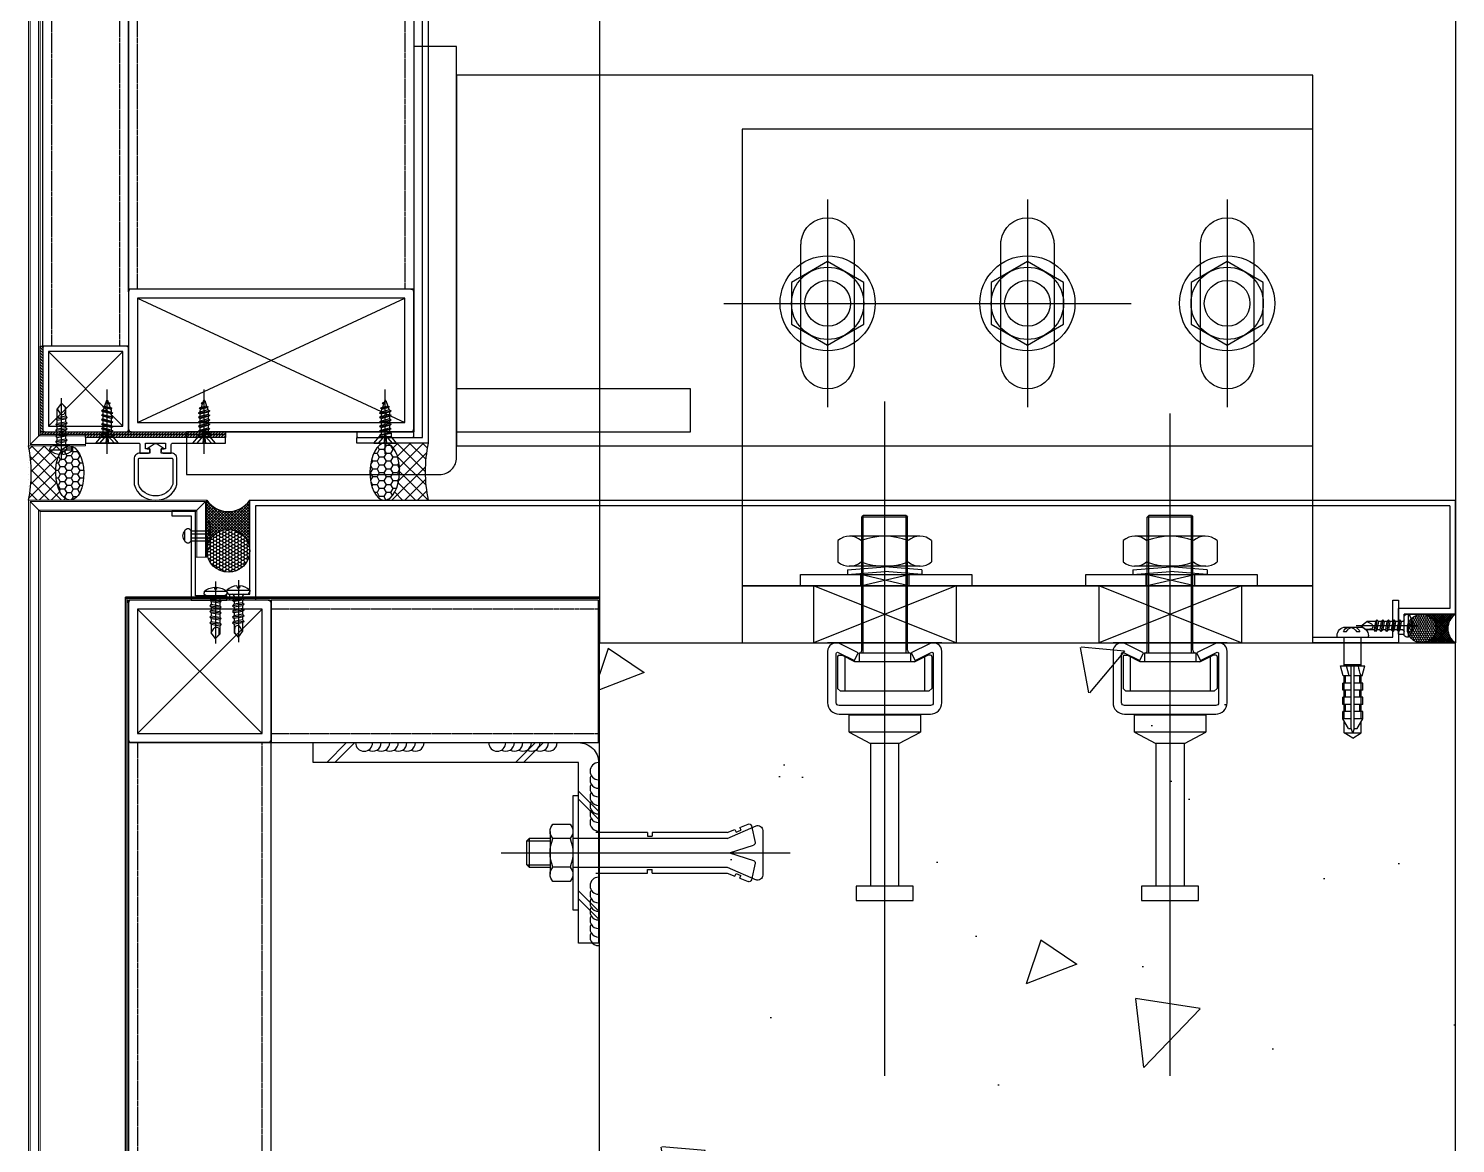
# Model space of a CAD drawing. Header units: millimetres. Extents: x 7297 to 60227, y -7497 to 19324.
# Drawn here: x 58506 to 59006, y 1582 to 1973 of the extents above; entities that cross this region are included whole.
import ezdxf

# ---------------------------------------------------------------- set-up
doc = ezdxf.new("R2010")
doc.units = ezdxf.units.MM
doc.linetypes.add('HIDDEN', pattern=[0.375, 0.25, -0.125])
for name, color, linetype in [('NS_AL_MOLD', 7, 'Continuous'), ('NS_BRACKET_NUTS', 1, 'Continuous'), ('NS_CAULKING', 8, 'Continuous'), ('NS_COL_CYAN', 4, 'Continuous'), ('NS_COL_D-GREY', 8, 'Continuous'), ('NS_COL_MAGENTA', 6, 'Continuous'), ('NS_COL_RED', 1, 'Continuous'), ('NS_COL_WHITE', 7, 'Continuous'), ('NS_COL_YELLOW', 2, 'Continuous'), ('NS_CON', 8, 'Continuous'), ('NS_FRAME', 253, 'Continuous'), ('NS_GASKET_3M', 150, 'Continuous'), ('NS_PIPE_FRAME', 2, 'Continuous'), ('NS_RIVET_SCREW', 1, 'Continuous'), ('NS_WATERPROOF', 150, 'Continuous'), ('NS_WELD', 1, 'Continuous')]:
    doc.layers.add(name, color=color, linetype=linetype)
doc.layers.add('NS_AL_PANEL', color=32, linetype='Continuous', lineweight=9)

# ---------------------------------------------------------------- blocks, each defined once
blk = doc.blocks.new('*U243')
blk.add_lwpolyline([(0, 0), (100, 0), (100, 2751.99), (0, 2751.99)], close=True)
at = {"linetype": 'HIDDEN'}
blk.add_lwpolyline([(3.2, 0), (96.8, 0), (96.8, 2751.99), (3.2, 2751.99)], close=True, dxfattribs=at)
blk = doc.blocks.new('SHIELD1')
for p, q in [((0, 5.5), (-0.5, 5.5)), ((0, 5.5), (0, -5.5)), ((-3.5, 2.5), (-3.5, -2.5)), ((-2, 3.28), (-2, 2.17)), ((10.07, 3), (0, 3)), ((9.57, 3), (9.57, -3)), ((13.6, 3.3), (10.07, 4.25)), ((10.07, 4.25), (10.07, -4.25)), ((13.6, 1.23), (10.07, 2.18)), ((32.07, 0.5), (10.07, 0.5)), ((13.6, 0.5), (13.6, 3.3)), ((28.6, 3), (13.6, 3)), ((16.1, 2.5), (13.6, 2.5)), ((18.6, 3.5), (16.1, 3.5)), ((16.1, 0.5), (16.1, 3.5)), ((18.6, 0.5), (18.6, 3.5)), ((21.1, 2.5), (18.6, 2.5)), ((23.6, 3.5), (21.1, 3.5)), ((21.1, 0.5), (21.1, 3.5)), ((23.6, 0.5), (23.6, 3.5)), ((26.1, 2.5), (23.6, 2.5)), ((28.6, 3.5), (26.1, 3.5)), ((26.1, 0.5), (26.1, 3.5)), ((28.6, 0.5), (28.6, 3.5)), ((32.07, 1.5), (28.6, 3.5)), ((33.57, 3), (29.47, 3)), ((32.07, 1.5), (32.07, 0.5)), ((33.57, 0), (32.07, 0.5)), ((33.57, 3), (33.57, -3)), ((35.37, 0), (33.57, 3)), ((-2, -1.27), (-2, -2.49)), ((10.07, -3), (0, -3)), ((32.07, -0.5), (10.07, -0.5)), ((13.6, -3.3), (10.07, -4.25)), ((13.6, -3.3), (13.6, -0.5)), ((16.1, -2.5), (13.6, -2.5)), ((28.6, -3), (13.6, -3)), ((16.1, -3.5), (16.1, -0.5)), ((18.6, -3.5), (16.1, -3.5)), ((18.6, -3.5), (18.6, -0.5)), ((21.1, -2.5), (18.6, -2.5)), ((21.1, -3.5), (21.1, -0.5)), ((23.6, -3.5), (21.1, -3.5)), ((23.6, -3.5), (23.6, -0.5)), ((26.1, -2.5), (23.6, -2.5)), ((26.1, -3.5), (26.1, -0.5)), ((28.6, -3.5), (26.1, -3.5)), ((28.6, -3.5), (28.6, -0.5)), ((32.07, -1.5), (28.6, -3.5)), ((33.57, -3), (29.47, -3)), ((32.07, -0.5), (33.57, 0)), ((32.07, -0.5), (32.07, -1.5)), ((35.37, 0), (33.57, -3)), ((0, -5.5), (-0.5, -5.5))]:
    blk.add_line(p, q)
for centre, radius, start, end in [((-0.5, 2.5), 3, 90, 180), ((-0.7, 0.57), 3, 115.5784, 158.7086), ((-0.53, -0.44), 3, 119.4243, 162.6798), ((-0.52, 1.34), 3, 197.1823, 240.5288), ((-0.72, 0.23), 3, 202.0949, 244.7504), ((-0.5, -2.5), 3, 180, 270), ((9.63, -10.92), 8.86, 63.3789, 87.1797)]:
    blk.add_arc(centre, radius, start, end)
blk = doc.blocks.new('피스')
for p, q in [((-4, 1.5), (-4, 1)), ((-4, 1.5), (4, 1.5)), ((-3, 0), (3, 0)), ((-0.5, 2.98), (-0.4, 2.3)), ((-0.4, 2.3), (0.4, 2.3)), ((0, 4.99), (0, -16.77)), ((0.5, 2.98), (0.4, 2.3)), ((4, 1.5), (4, 1)), ((2, -1.5), (-2, -2)), ((-1.5, -1.5), (-2, -2)), ((-2, -2), (-1.5, -2.5)), ((-1.5, -3.5), (-2, -4)), ((2, -3.5), (-2, -4)), ((-2, -4), (-1.5, -4.5)), ((-1.5, -0.5), (-1.5, -1.5)), ((1.5, -1), (-1.5, -1.5)), ((1.5, -2), (-1.5, -2.5)), ((-1.5, -2.5), (-1.5, -3.5)), ((1.5, -3), (-1.5, -3.5)), ((1.5, -4), (-1.5, -4.5)), ((-1.5, -4.5), (-1.5, -5.5)), ((1.5, -5), (-1.5, -5.5)), ((1.5, -0.5), (1.5, -1)), ((1.5, -1), (2, -1.5)), ((2, -1.5), (1.5, -2)), ((1.5, -2), (1.5, -3)), ((1.5, -3), (2, -3.5)), ((2, -3.5), (1.5, -4)), ((1.5, -4), (1.5, -5)), ((1.5, -5), (2, -5.5)), ((-1.5, -5.5), (-2, -6)), ((2, -5.5), (-2, -6)), ((-2, -6), (-1.5, -6.5)), ((-1.5, -7.5), (-2, -8)), ((2, -7.5), (-2, -8)), ((-2, -8), (-1.5, -8.5)), ((-1.5, -9.5), (-2, -10)), ((2, -9.5), (-2, -10)), ((-2, -10), (-1.5, -10.5)), ((1.5, -6), (-1.5, -6.5)), ((-1.5, -6.5), (-1.5, -7.5)), ((1.5, -7), (-1.5, -7.5)), ((1.5, -8), (-1.5, -8.5)), ((-1.5, -8.5), (-1.5, -9.5)), ((1.5, -9), (-1.5, -9.5)), ((1.5, -10), (-1.5, -10.5)), ((2, -5.5), (1.5, -6)), ((1.5, -6), (1.5, -7)), ((1.5, -7), (2, -7.5)), ((2, -7.5), (1.5, -8)), ((1.5, -8), (1.5, -9)), ((1.5, -9), (2, -9.5)), ((2, -9.5), (1.5, -10)), ((1.5, -10), (1.5, -13.03)), ((-1.5, -10.5), (-1.5, -13.5)), ((0, -15), (-1.5, -13.5)), ((-1.27, -13.54), (-1.27, -11.97)), ((0, -15), (-1.27, -13.54)), ((0, -15), (1.5, -13.03)), ((1.5, -13.03), (0.6, -11.47))]:
    blk.add_line(p, q)
for centre, radius, start, end in [((0, -3.08), 6.08, 94.7146, 131.1121), ((-3, 1), 1, 180, 270), ((-2, -0.5), 0.5, 0, 90), ((0, -3.08), 6.08, 48.8879, 85.2854), ((2, -0.5), 0.5, 90, 180), ((3, 1), 1, 270, 0), ((-0.27, -11.97), 1, 30.0863, 180)]:
    blk.add_arc(centre, radius, start, end)
blk = doc.blocks.new('N-SCREW')
blk.add_blockref('피스', (17.25, -1.03))
blk = doc.blocks.new('A$C33544E7F')
for p, q in [((3.97, 0), (3.97, 22.54)), ((1.97, 14.3), (5.97, 15.09)), ((2.3, 15.96), (5.44, 16.52)), ((2.94, 16.27), (2.3, 15.96)), ((2.74, 15.71), (2.3, 15.96)), ((5.31, 15.37), (2.51, 14.61)), ((2.74, 15.71), (2.59, 15.25)), ((2.74, 15.71), (5, 16.26)), ((3.53, 18.01), (2.9, 17.7)), ((2.9, 17.7), (3.97, 17.89)), ((3.34, 17.44), (2.9, 17.7)), ((3.34, 17.44), (2.94, 16.27)), ((4.84, 16.73), (2.94, 16.27)), ((3.34, 17.44), (3.97, 17.89)), ((3.75, 18.64), (3.53, 18.01)), ((3.97, 17.89), (3.53, 18.01)), ((4.19, 18.64), (4.84, 16.73)), ((4.84, 16.73), (5.44, 16.52)), ((5, 16.26), (5.44, 16.52)), ((5, 16.26), (5.31, 15.37)), ((5.31, 15.37), (5.97, 15.09)), ((5.42, 14.77), (5.97, 15.09)), ((2.51, 14.61), (1.97, 14.3)), ((2.51, 13.99), (1.97, 14.3)), ((1.97, 12.72), (5.97, 13.51)), ((2.51, 13.04), (1.97, 12.72)), ((2.51, 12.41), (1.97, 12.72)), ((1.97, 11.15), (5.97, 11.94)), ((2.51, 11.46), (1.97, 11.15)), ((2.51, 10.84), (1.97, 11.15)), ((1.97, 9.58), (5.97, 10.36)), ((2.51, 14.79), (2.51, 14.61)), ((2.51, 13.99), (5.42, 14.77)), ((2.51, 13.99), (2.51, 13.04)), ((5.42, 13.83), (2.51, 13.04)), ((2.51, 12.41), (5.42, 13.2)), ((2.51, 12.41), (2.51, 11.46)), ((5.42, 12.25), (2.51, 11.46)), ((2.51, 10.84), (5.42, 11.62)), ((2.51, 10.84), (2.51, 9.89)), ((5.42, 10.68), (2.51, 9.89)), ((2.51, 9.26), (5.42, 10.05)), ((5.42, 14.77), (5.42, 13.83)), ((5.42, 13.83), (5.97, 13.51)), ((5.42, 13.2), (5.97, 13.51)), ((5.42, 13.2), (5.42, 12.25)), ((5.42, 12.25), (5.97, 11.94)), ((5.42, 11.62), (5.97, 11.94)), ((5.42, 11.62), (5.42, 10.68)), ((5.42, 10.68), (5.97, 10.36)), ((5.42, 10.05), (5.97, 10.36)), ((5.42, 10.05), (5.42, 9.1)), ((0, 3.76), (1.97, 6.1)), ((3.8, 6.41), (1.42, 3.76)), ((2.51, 9.89), (1.97, 9.58)), ((2.51, 9.26), (1.97, 9.58)), ((1.97, 8), (5.97, 8.79)), ((2.51, 8.31), (1.97, 8)), ((2.51, 7.69), (1.97, 8)), ((1.97, 6.43), (5.97, 7.21)), ((2.51, 6.74), (1.97, 6.43)), ((1.97, 6.43), (1.97, 6.1)), ((1.97, 6.1), (5.97, 6.1)), ((2.51, 9.26), (2.51, 8.31)), ((2.51, 8.31), (5.42, 9.1)), ((2.51, 7.69), (5.42, 8.47)), ((2.51, 7.69), (2.51, 6.74)), ((2.51, 6.74), (5.42, 7.53)), ((3.8, 6.41), (3.5, 3.76)), ((6.52, 3.76), (4.14, 6.41)), ((4.14, 6.41), (4.43, 3.76)), ((5.42, 9.1), (5.97, 8.79)), ((5.42, 8.47), (5.97, 8.79)), ((5.42, 8.47), (5.42, 7.53)), ((5.42, 7.53), (5.97, 7.21)), ((5.97, 7.21), (5.97, 6.1)), ((7.93, 3.76), (5.97, 6.1)), ((0, 3.76), (7.93, 3.76))]:
    blk.add_line(p, q)
for centre, radius, start, end in [((3.93, 14.79), 1.42, 161.0776, 180), ((3.97, 18.55), 0.236, 22.5, 157.5), ((3.97, 6.26), 0.229, 41.9191, 138.0809)]:
    blk.add_arc(centre, radius, start, end)
blk = doc.blocks.new('*U101')
for p, q in [((1, 100), (0, 100)), ((0, 99), (0, 100)), ((0, 99), (0, 1)), ((49, 100), (1, 100)), ((3.2, 3.2), (46.8, 96.8)), ((46.8, 3.2), (3.2, 96.8)), ((49, 100), (50, 100)), ((50, 99), (50, 100)), ((50, 1), (50, 99)), ((0, 1), (0, 0)), ((1, 0), (0, 0)), ((50, 1), (50, 0)), ((1, 0), (49, 0)), ((49, 0), (50, 0))]:
    blk.add_line(p, q)
blk.add_lwpolyline([(3.2, 96.8), (3.2, 3.2), (46.8, 3.2), (46.8, 96.8)], close=True)
for centre, start, end in [((1, 99), 90, 180), ((49, 99), 0, 90), ((1, 1), 180, 270), ((49, 1), 270, 0)]:
    blk.add_arc(centre, 1, start, end)
blk = doc.blocks.new('*U98')
for p, q in [((1, 50), (0, 50)), ((0, 49), (0, 50)), ((0, 49), (0, 1)), ((49, 50), (1, 50)), ((3.2, 3.2), (46.8, 46.8)), ((46.8, 3.2), (3.2, 46.8)), ((49, 50), (50, 50)), ((50, 49), (50, 50)), ((50, 1), (50, 49)), ((0, 1), (0, 0)), ((1, 0), (0, 0)), ((50, 1), (50, 0)), ((1, 0), (49, 0)), ((49, 0), (50, 0))]:
    blk.add_line(p, q)
blk.add_lwpolyline([(3.2, 46.8), (3.2, 3.2), (46.8, 3.2), (46.8, 46.8)], close=True)
for centre, start, end in [((1, 49), 90, 180), ((49, 49), 0, 90), ((1, 1), 180, 270), ((49, 1), 270, 0)]:
    blk.add_arc(centre, 1, start, end)
blk = doc.blocks.new('A$C0843732F')
for centre, start in [((0, -3), 90), ((0, -6), 150), ((0, -9), 150), ((0, -12), 150), ((0, -15), 150), ((0, -18), 150), ((0, -21), 150)]:
    blk.add_arc(centre, 3, start, 270)
blk = doc.blocks.new('set anchor')
for p, q in [((0, -27.17), (0, 74.08)), ((-3.66, 61.83), (-9.46, 60.55)), ((-5, 52), (-9.41, 62.17)), ((7.88, 64.5), (-7.88, 64.5)), ((0, 52.83), (-2.69, 61.27)), ((0, 52.83), (2.69, 61.27)), ((9.46, 60.55), (3.66, 61.83)), ((5, 52), (9.41, 62.17)), ((-8.89, 56.51), (-10.05, 59.42)), ((-8.89, 56.51), (-7.98, 56.85)), ((-8.2, 54.79), (-7.29, 55.15)), ((-7.29, 55.15), (-7.98, 56.85)), ((7.29, 55.15), (7.98, 56.85)), ((8.2, 54.79), (7.29, 55.15)), ((8.89, 56.51), (7.98, 56.85)), ((8.89, 56.51), (10.05, 59.42)), ((-7.08, 52), (-8.2, 54.79)), ((-7.08, 25.83), (-7.08, 52)), ((-5, -2), (-5, 52)), ((5, 52), (5, -2)), ((7.08, 52), (8.2, 54.79)), ((7.08, 52), (7.08, 25.83)), ((-7.08, 25.83), (-5.83, 25.83)), ((-5.83, 24.17), (-5.83, 25.83)), ((7.08, 25.83), (5.83, 25.83)), ((5.83, 24.17), (5.83, 25.83)), ((-7.08, 6), (-7.08, 24.17)), ((-7.08, 24.17), (-5.83, 24.17)), ((7.08, 24.17), (5.83, 24.17)), ((7.08, 24.17), (7.08, 6)), ((-20, 0), (20, 0)), ((-20, -2), (-20, 0)), ((20, 0), (20, -2)), ((20, -2), (-20, -2)), ((7.5, -2), (-7.5, -2)), ((7.5, -2), (-7.5, -2)), ((-5, -3.01), (-5, -9)), ((5, -3.01), (5, -9)), ((7.5, -10), (-7.5, -10)), ((-5, -17.36), (-5, -10)), ((-4.17, -18.19), (-4.17, -10)), ((4.17, -18.19), (4.17, -9.99)), ((5, -9.99), (5, -17.36)), ((5, -17.36), (-5, -17.36)), ((-4.17, -18.19), (-5, -17.36)), ((-4.17, -18.19), (4.17, -18.19)), ((5, -17.36), (4.17, -18.19))]:
    blk.add_line(p, q)
blk.add_lwpolyline([(5, -3.01, 0.202073), (-5, -3.01, 0.404145), (-10, -3.01), (-10, -8.99, 0.404145), (-5, -8.99, 0.202073), (5, -8.99, 0.404145), (10, -8.99), (10, -3.01, 0.404145)], format="xyb", close=True)
for centre, radius, start, end in [((-9.28, 59.73), 0.833, 102.5288, 201.8014), ((-7.88, 62.83), 1.67, 90, 203.4287), ((-3.48, 61.02), 0.833, 17.6501, 102.5288), ((3.48, 61.02), 0.833, 77.4712, 162.3499), ((7.88, 62.83), 1.67, 336.5713, 90), ((9.28, 59.73), 0.833, 338.1986, 77.4712)]:
    blk.add_arc(centre, radius, start, end)
blk = doc.blocks.new('*U214')
blk.add_lwpolyline([(0, 0), (50, 0), (50, 559.44), (0, 559.44)], close=True)
at = {"linetype": 'HIDDEN'}
blk.add_lwpolyline([(3.2, 0), (46.8, 0), (46.8, 559.44), (3.2, 559.44)], close=True, dxfattribs=at)
blk = doc.blocks.new('*U245')
blk.add_lwpolyline([(0, 0), (50, 0), (50, 114.74), (0, 114.74)], close=True)
at = {"linetype": 'HIDDEN'}
blk.add_lwpolyline([(3.2, 0), (46.8, 0), (46.8, 114.74), (3.2, 114.74)], close=True, dxfattribs=at)
blk = doc.blocks.new('*U242')
blk.add_lwpolyline([(0, 0), (30, 0), (30, 2791.99), (0, 2791.99)], close=True)
at = {"linetype": 'HIDDEN'}
blk.add_lwpolyline([(3.2, 0), (26.8, 0), (26.8, 2791.99), (3.2, 2791.99)], close=True, dxfattribs=at)

msp = doc.modelspace()

# ---------------------------------------------------------------- hatches: boundary and pattern name
at = {"layer": 'NS_CAULKING'}
h = msp.add_hatch(dxfattribs=at)
h.set_pattern_fill('ANSI37', color=256, scale=0.950011, angle=-90)
h.set_pattern_definition([(315, (86850.436, 93361.4873), (2.13283543, 2.13283543), []), (45, (86850.436, 93361.4873), (-2.13283543, 2.13283543), [])])
edge = h.paths.add_edge_path()
edge.add_line((58520.23, 1826.75), (58505.98, 1826.75))
edge.add_arc((58458.95, 1817.25), 47.98, -11.4212, 11.4212, ccw=False)
edge.add_line((58505.98, 1807.75), (58520.58, 1807.75))
edge.add_ellipse((58520.41, 1817.25), major_axis=(-0.18, 9.5), ratio=0.518659, start_angle=0, end_angle=180, ccw=False)
h = msp.add_hatch(dxfattribs=at)
h.set_pattern_fill('HONEY', color=256, scale=0.475005, angle=-180)
h.set_pattern_definition([(180, (86789.4865, 93270.498), (-2.262213594, -1.306089622), [1.508142396, -3.01628479]), (300, (86789.4865, 93270.498), (2.26221359, -1.30608963), [1.508142396, -3.01628479]), (240, (86789.4865, 93270.498), (-5e-09, -2.612179253), [-3.01628479, 1.508142396])])
edge = h.paths.add_edge_path()
edge.add_ellipse((58520.41, 1817.25), major_axis=(-0.18, 9.5), ratio=0.518659, start_angle=0, end_angle=360)
h = msp.add_hatch(dxfattribs=at)
h.set_pattern_fill('HONEY', color=256, scale=0.5, angle=-180)
h.set_pattern_definition([(180, (88288.9214, 98083.2167), (-2.38125, -1.374815322), [1.5875, -3.175]), (300, (88288.9214, 98083.2167), (2.381249995, -1.374815332), [1.5875, -3.175]), (240, (88288.9214, 98083.2167), (-5e-09, -2.749630654), [-3.175, 1.5875])])
edge = h.paths.add_edge_path()
edge.add_ellipse((58630.79, 1817.75), major_axis=(0.19, 10), ratio=0.518659, start_angle=0, end_angle=360, ccw=False)
h = msp.add_hatch(dxfattribs=at)
h.set_pattern_fill('ANSI37', color=256, angle=-90)
h.set_pattern_definition([(315, (88353.0782, 98178.9938), (2.24506403, 2.24506403), []), (45, (88353.0782, 98178.9938), (-2.24506403, 2.24506403), [])])
edge = h.paths.add_edge_path()
edge.add_line((58630.98, 1827.75), (58645.98, 1827.75))
edge.add_arc((58695.48, 1817.75), 50.5, 168.5788, 191.4212)
edge.add_line((58645.98, 1807.75), (58630.6, 1807.75))
edge.add_ellipse((58630.79, 1817.75), major_axis=(0.19, 10), ratio=0.518659, start_angle=180, end_angle=360)
h = msp.add_hatch(dxfattribs=at)
h.set_pattern_fill('ANSI37', color=256, scale=0.224999, angle=450, style=0)
h.set_pattern_definition([(135, (-1309819.41664, 834001.061), (-0.5051382122, -0.5051382122), []), (225, (-1309819.41664, 834001.061), (0.5051382122, -0.5051382122), [])])
edge = h.paths.add_edge_path()
edge.add_line((58583.48, 1794.24), (58583.48, 1789.96))
edge.add_arc((58575.98, 1789.96), 7.5, 719.9517, 900)
edge.add_line((58568.48, 1789.96), (58568.48, 1807.74))
edge.add_arc((58575.98, 1812.76), 9.02, 573.7862, 686.2138)
edge.add_line((58583.48, 1807.74), (58583.48, 1794.24))
h = msp.add_hatch(dxfattribs=at)
h.set_pattern_fill('HONEY', color=256, scale=0.224999, angle=360, style=0)
h.set_pattern_definition([(360, (966565.93604, 1370184.9073), (1.07155996582, 0.61866543202), [0.71437331055, -1.4287466211]), (120, (966565.93604, 1370184.9073), (-1.07155996348, 0.61866543607), [0.71437331055, -1.4287466211]), (60, (966565.93604, 1370184.9073), (2.34e-09, 1.2373308681), [-1.4287466211, 0.71437331055])])
edge = h.paths.add_edge_path()
edge.add_arc((58575.98, 1789.96), 7.5, 720, 1080, ccw=False)
h = msp.add_hatch(dxfattribs=at)
h.set_pattern_fill('HONEY', color=256, scale=0.149999, angle=270, style=0)
h.set_pattern_definition([(270, (971256.10262, -603563.02217), (0.41244302533, -0.71437227822), [0.4762481855, -0.95249637096]), (30, (971256.10262, -603563.02217), (0.41244302803, 0.71437227666), [0.4762481855, -0.95249637096]), (330, (971256.10262, -603563.02217), (0.82488605336, -1.56e-09), [-0.95249637096, 0.4762481855])])
edge = h.paths.add_edge_path()
edge.add_arc((58994.12, 1762.74), 5, 630, 990, ccw=False)
h = msp.add_hatch(dxfattribs=at)
h.set_pattern_fill('ANSI37', color=256, scale=0.149999, angle=360, style=0)
h.set_pattern_definition([(45, (613800.72162, 914025.0199), (-0.33675832148, 0.33675832148), []), (135, (613800.72162, 914025.0199), (-0.33675832148, -0.33675832148), [])])
edge = h.paths.add_edge_path()
edge.add_line((58996.98, 1757.74), (58994.12, 1757.74))
edge.add_arc((58994.12, 1762.74), 5, 629.9517, 810)
edge.add_line((58994.12, 1767.74), (59005.98, 1767.74))
edge.add_arc((59009.32, 1762.74), 6.02, 483.7862, 596.2138)
edge.add_line((59005.98, 1757.74), (58996.98, 1757.74))
at = {"layer": 'NS_CON'}
h = msp.add_hatch(dxfattribs=at)
h.set_pattern_fill('AR-CONC', color=256, angle=-180)
h.set_pattern_definition([(230, (-58245.23, -9426.28), (-182.18467, 15.93909), [19.05, -209.55]), (175, (-58245.23, -9426.28), (35.24342, -191.05685), [15.24, -167.64058]), (280.45144, (-58260.41, -9424.95), (-146.94125, -175.11775), [16.19, -178.09024]), (226.1842, (-58245.23, -9477.08), (-271.07904, 42.04233), [28.575, -314.325]), (276.63556, (-58267.82, -9473.58), (-237.40413, -247.4261), [24.285, -267.1356]), (171.18415, (-58245.23, -9477.08), (-237.40413, -247.4261), [22.85997, -251.4597]), (201, (-58270.63, -9464.38), (-151.6144, 102.2652), [19.05, -209.55]), (146, (-58270.63, -9464.38), (-61.80203, -184.18797), [15.24, -167.64]), (251.45144, (-58283.27, -9455.86), (-213.41642, -81.92277), [16.19, -178.08994]), (217.5, (-58245.23, -9426.28), (-3.088603, -84.55504), [0, -165.608, 0, -170.18, 0, -168.275]), (187.5, (-58245.23, -9426.28), (-66.81966, -100.180575), [0, -97.028, 0, -161.798, 0, -64.135]), (147.5, (-58188.59, -9426.28), (-135.590595, 5.728744), [0, -63.5, 0, -198.12, 0, -262.89]), (137.5, (-58163.19, -9426.28), (-148.12918, -25.42649), [0, -82.55, 0, -131.572, 0, -186.69])])
h.paths.add_polyline_path([(58705.98, 1757.74), (59005.98, 1757.74), (59005.98, 1163.31), (58705.98, 1163.31)])
at = {"layer": 'NS_GASKET_3M'}
h = msp.add_hatch(dxfattribs=at)
h.set_pattern_fill('JIS_WOOD', color=256, angle=-90, style=0, pattern_type=2)
h.set_pattern_definition([(315, (52503.36174, -4386.0384), (0.5, 0.5), [])])
h.paths.add_polyline_path([(58509.98, 1831.75), (58509.98, 1861.75), (58510.98, 1861.75), (58510.98, 1831.75)])
h = msp.add_hatch(dxfattribs=at)
h.set_pattern_fill('JIS_WOOD', color=256, style=0, pattern_type=2)
h.set_pattern_definition([(45, (64757.7624, -4175.8692), (-0.5, 0.5), [])])
h.paths.add_polyline_path([(58574.98, 1830.75), (58509.98, 1830.75), (58509.98, 1831.75), (58574.98, 1831.75)])
h = msp.add_hatch(dxfattribs=at)
h.set_pattern_fill('JIS_WOOD', color=256, style=0, pattern_type=2)
h.set_pattern_definition([(45, (64757.7624, -4176.8692), (-0.5, 0.5), [])])
h.paths.add_polyline_path([(58574.98, 1829.75), (58525.98, 1829.75), (58525.98, 1830.75), (58574.98, 1830.75)])

# ---------------------------------------------------------------- linework, layer by layer
at = {"layer": 'NS_AL_MOLD', "ltscale": 2}
msp.add_lwpolyline([(58550.48, 1829.74), (58525.98, 1829.74), (58525.98, 1827.74), (58533.23, 1827.74), (58533.48, 1827.94), (58533.73, 1827.74), (58544.48, 1827.74, -0.414214), (58544.98, 1827.24), (58544.98, 1824.24), (58547.98, 1824.24, 0.414214), (58548.48, 1824.74), (58548.48, 1825.74), (58546.98, 1825.74), (58546.98, 1827.74), (58550.48, 1827.74), (58553.98, 1827.74), (58553.98, 1825.74), (58552.48, 1825.74), (58552.48, 1824.74, 0.414214), (58552.98, 1824.24), (58555.98, 1824.24), (58555.98, 1827.24, -0.414214), (58556.48, 1827.74), (58567.23, 1827.74), (58567.48, 1827.94), (58567.73, 1827.74), (58574.98, 1827.74), (58574.98, 1829.74)], format="xyb", close=True, dxfattribs=at)
at = {"layer": 'NS_AL_MOLD'}
msp.add_lwpolyline([(58955.98, 1759.74), (58983.98, 1759.74), (58983.98, 1772.74), (58985.98, 1772.74), (58985.98, 1757.74), (58955.98, 1757.74)], close=True, dxfattribs=at)
at = {"layer": 'NS_AL_PANEL'}
for p, q in [((58505.98, 4688.74), (58505.98, 1826.75)), ((58506.48, 1827.25), (58506.48, 4688.24)), ((58509.48, 1830.25), (58509.48, 4685.24)), ((58509.98, 1861.75), (58509.98, 4684.74)), ((58509.98, 1830.75), (58506.48, 1827.25)), ((58509.48, 1830.25), (58525.98, 1830.25)), ((58509.98, 1830.75), (58525.98, 1830.75)), ((58525.98, 1830.75), (58525.98, 1826.75)), ((58505.98, 1826.75), (58525.98, 1826.75)), ((58506.48, 1827.25), (58525.98, 1827.25)), ((58505.98, 1163.31), (58505.98, 1807.75)), ((58505.98, 1807.75), (58568.48, 1807.75)), ((58506.48, 1807.25), (58506.48, 1163.31)), ((58506.48, 1807.25), (58567.98, 1807.25)), ((58509.98, 1803.75), (58506.48, 1807.25)), ((58564.48, 1803.74), (58567.98, 1807.24)), ((58567.98, 1807.25), (58567.98, 1787.74)), ((58568.48, 1807.75), (58568.48, 1787.74)), ((58509.48, 1804.25), (58509.48, 1163.31)), ((58509.48, 1804.25), (58564.98, 1804.25)), ((58509.98, 1803.75), (58509.98, 1163.31)), ((58509.98, 1803.75), (58564.48, 1803.75)), ((58564.48, 1803.74), (58564.48, 1787.74)), ((58564.98, 1804.24), (58564.98, 1787.74)), ((58568.48, 1787.74), (58564.48, 1787.74))]:
    msp.add_line(p, q, dxfattribs=at)
at = {"layer": 'NS_BRACKET_NUTS'}
for p, q in [((58825.98, 1757.74, 0), (58785.98, 1757.74, 0)), ((58925.98, 1757.74, 0), (58885.98, 1757.74, 0)), ((58789.48, 1752.92, 0), (58789.48, 1741.75, 0)), ((58789.48, 1752.92, 0), (58789.48, 1748.38, 0)), ((58789.98, 1753.42, 0), (58790.91, 1753.42, 0)), ((58795.51, 1751.12, 0), (58790.91, 1753.42, 0)), ((58791.98, 1752.92, 0), (58791.98, 1740.75, 0)), ((58816.45, 1751.12, 0), (58795.51, 1751.12, 0)), ((58814.98, 1754.12, 0), (58796.98, 1754.12, 0)), ((58796.98, 1754.12, 0), (58796.98, 1751.12, 0)), ((58814.98, 1754.12, 0), (58814.98, 1751.12, 0)), ((58816.45, 1751.12, 0), (58821.05, 1753.42, 0)), ((58819.98, 1752.92, 0), (58819.98, 1740.75, 0)), ((58821.98, 1753.42, 0), (58821.05, 1753.42, 0)), ((58822.48, 1752.92, 0), (58822.48, 1741.75, 0)), ((58889.48, 1752.92, 0), (58889.48, 1741.75, 0)), ((58889.48, 1752.92, 0), (58889.48, 1748.38, 0)), ((58889.98, 1753.42, 0), (58890.91, 1753.42, 0)), ((58895.51, 1751.12, 0), (58890.91, 1753.42, 0)), ((58891.98, 1752.92, 0), (58891.98, 1740.75, 0)), ((58916.45, 1751.12, 0), (58895.51, 1751.12, 0)), ((58914.98, 1754.12, 0), (58896.98, 1754.12, 0)), ((58896.98, 1754.12, 0), (58896.98, 1751.12, 0)), ((58914.98, 1754.12, 0), (58914.98, 1751.12, 0)), ((58916.45, 1751.12, 0), (58921.05, 1753.42, 0)), ((58919.98, 1752.92, 0), (58919.98, 1740.75, 0)), ((58921.98, 1753.42, 0), (58921.05, 1753.42, 0)), ((58922.48, 1752.92, 0), (58922.48, 1741.75, 0)), ((58789.48, 1741.75, 0), (58790.48, 1740.75, 0)), ((58821.48, 1740.75, 0), (58790.48, 1740.75, 0)), ((58821.48, 1740.75, 0), (58822.48, 1741.75, 0)), ((58889.48, 1741.75, 0), (58890.48, 1740.75, 0)), ((58921.48, 1740.75, 0), (58890.48, 1740.75, 0)), ((58921.48, 1740.75, 0), (58922.48, 1741.75, 0))]:
    msp.add_line(p, q, dxfattribs=at)
at = {"layer": 'NS_BRACKET_NUTS', "elevation": 0}
for points in [[(58773.31, 1869.43), (58785.98, 1862.12), (58798.64, 1869.43), (58798.64, 1884.06), (58785.98, 1891.37), (58773.31, 1884.06)], [(58843.31, 1869.43), (58855.98, 1862.12), (58868.64, 1869.43), (58868.64, 1884.06), (58855.98, 1891.37), (58843.31, 1884.06)], [(58913.31, 1869.43), (58925.98, 1862.12), (58938.64, 1869.43), (58938.64, 1884.06), (58925.98, 1891.37), (58913.31, 1884.06)]]:
    msp.add_lwpolyline(points, close=True, dxfattribs=at)
for points in [[(58790.32, 1757.44, 0.557537), (58785.98, 1754.75), (58785.98, 1736.75, 0.414214), (58789.98, 1732.75), (58821.98, 1732.75, 0.414214), (58825.98, 1736.75), (58825.98, 1754.75, 0.557537), (58821.64, 1757.44), (58815.25, 1754.25), (58816.6, 1751.56), (58822.25, 1754.39, -0.557537), (58822.98, 1753.94), (58822.98, 1736.75, -0.414214), (58821.98, 1735.75), (58789.98, 1735.75, -0.414214), (58788.98, 1736.75), (58788.98, 1753.94, -0.557537), (58789.7, 1754.39), (58795.36, 1751.56), (58796.7, 1754.25)], [(58890.32, 1757.44, 0.557537), (58885.98, 1754.75), (58885.98, 1736.75, 0.414214), (58889.98, 1732.75), (58921.98, 1732.75, 0.414214), (58925.98, 1736.75), (58925.98, 1754.75, 0.557537), (58921.64, 1757.44), (58915.25, 1754.25), (58916.6, 1751.56), (58922.25, 1754.39, -0.557537), (58922.98, 1753.94), (58922.98, 1736.75, -0.414214), (58921.98, 1735.75), (58889.98, 1735.75, -0.414214), (58888.98, 1736.75), (58888.98, 1753.94, -0.557537), (58889.7, 1754.39), (58895.36, 1751.56), (58896.7, 1754.25)]]:
    msp.add_lwpolyline(points, format="xyb", close=True, dxfattribs=at)
at = {"layer": 'NS_BRACKET_NUTS'}
msp.add_lwpolyline([(58605.72, 1715.74), (58605.72, 1722.74), (58698.72, 1722.74, -0.414214), (58705.72, 1715.74), (58705.72, 1652.49), (58698.72, 1652.49), (58698.72, 1715.74)], format="xyb", close=True, dxfattribs=at)
for centre, radius in [((58785.98, 1876.74, 0), 16.67), ((58855.98, 1876.74, 0), 16.67), ((58925.98, 1876.74, 0), 16.67), ((58785.98, 1876.74, 0), 12.67), ((58855.98, 1876.74, 0), 12.67), ((58925.98, 1876.74, 0), 12.67), ((58785.98, 1876.74, 0), 8), ((58855.98, 1876.74, 0), 8), ((58925.98, 1876.74, 0), 8)]:
    msp.add_circle(centre, radius, dxfattribs=at)
for centre, radius, start, end in [((58796.98, 1755.12, 0), 1, 270, 0), ((58814.98, 1755.12, 0), 1, 180, 270), ((58896.98, 1755.12, 0), 1, 270, 0), ((58914.98, 1755.12, 0), 1, 180, 270), ((58789.98, 1752.92, 0), 0.5, 90, 180), ((58821.98, 1752.92, 0), 0.5, 0, 90), ((58889.98, 1752.92, 0), 0.5, 90, 180), ((58921.98, 1752.92, 0), 0.5, 0, 90)]:
    msp.add_arc(centre, radius, start, end, dxfattribs=at)
at = {"layer": 'NS_CAULKING'}
for centre, radius in [((58575.98, 1789.96, 0), 7.5), ((58994.12, 1762.74, 0), 5)]:
    msp.add_circle(centre, radius, dxfattribs=at)
for centre, radius, start, end in [((58458.95, 1817.25), 47.98, 348.5788, 11.4212), ((58695.48, 1817.75, 0), 50.5, 168.5788, 191.4212), ((58575.98, 1812.76), 9.02, 213.7862, 326.2138), ((59009.32, 1762.74), 6.02, 123.7862, 236.2138)]:
    msp.add_arc(centre, radius, start, end, dxfattribs=at)
msp.add_ellipse((58520.41, 1817.25, 0), major_axis=(-0.18, 9.5), ratio=0.518659, dxfattribs=at)
at = {"layer": 'NS_CAULKING', "extrusion": (0, 0, -1)}
msp.add_ellipse((58630.79, 1817.75, 0), major_axis=(0.19, 10), ratio=0.518659, dxfattribs=at)
at = {"layer": 'NS_COL_CYAN'}
msp.add_lwpolyline([(58572.69, 1773.99), (58572.56, 1774.24), (58572.43, 1773.99), (58572.3, 1774.24), (58572.17, 1773.99), (58572.05, 1774.24), (58571.92, 1773.99), (58571.79, 1774.24), (58571.66, 1773.99), (58571.53, 1774.24), (58571.41, 1773.99), (58571.28, 1774.24), (58571.15, 1773.99), (58571.02, 1774.24), (58570.89, 1773.99), (58570.77, 1774.24), (58564.48, 1774.24), (58564.48, 1803.74), (58556.23, 1803.74), (58556.23, 1802.24), (58562.98, 1802.24), (58562.98, 1772.74), (58575.48, 1772.74), (58575.48, 1774.24), (58574.61, 1774.24), (58574.48, 1773.99), (58574.35, 1774.24), (58574.22, 1773.99), (58574.09, 1774.24), (58573.97, 1773.99), (58573.84, 1774.24), (58573.71, 1773.99), (58573.58, 1774.24), (58573.45, 1773.99), (58573.33, 1774.24), (58573.2, 1773.99), (58573.07, 1774.24), (58572.94, 1773.99), (58572.81, 1774.24)], close=True, dxfattribs=at)
at = {"layer": 'NS_COL_D-GREY'}
for p, q in [((59005.98, 1767.74), (59005.98, 1807.74)), ((58985.98, 1760.74), (58985.98, 1769.74))]:
    msp.add_line(p, q, dxfattribs=at)
msp.add_lwpolyline([(58645.98, 1827.75), (58620.98, 1827.75), (58620.98, 1829.75), (58643.98, 1829.75), (58643.98, 4685.74), (58620.98, 4685.74), (58620.98, 4687.74), (58645.98, 4687.74)], close=True, dxfattribs=at)
for points in [[(59003.98, 1805.74), (58585.48, 1805.74), (58585.48, 1772.74), (58576.48, 1772.74), (58576.48, 1774.74), (58583.48, 1774.74), (58583.48, 1807.74), (59005.98, 1807.74)], [(59003.98, 1805.74), (59003.98, 1769.74), (58985.98, 1769.74)], [(58985.98, 1760.74), (58987.98, 1760.74), (58987.98, 1767.74), (59005.98, 1767.74), (58987.98, 1767.74)]]:
    msp.add_lwpolyline(points, dxfattribs=at)
at = {"layer": 'NS_COL_MAGENTA'}
msp.add_line((58568.48, 1787.74), (58568.48, 1807.74), dxfattribs=at)
at = {"layer": 'NS_COL_MAGENTA', "elevation": 0}
for points in [[(58755.98, 1777.74), (58955.98, 1777.74), (58955.98, 1937.74), (58755.98, 1937.74)], [(58755.98, 1777.74), (58755.98, 1757.74), (58955.98, 1757.74), (58955.98, 1777.74)]]:
    msp.add_lwpolyline(points, close=True, dxfattribs=at)
for points in [[(58776.64, 1897.41, -0.035852), (58776.74, 1898.74, -0.866025), (58795.22, 1898.74, -0.035852), (58795.31, 1897.41), (58795.31, 1856.08, -0.035852), (58795.22, 1854.74, -0.866025), (58776.74, 1854.74, -0.035852), (58776.64, 1856.08), (58776.64, 1897.41)], [(58846.64, 1897.41, -0.035852), (58846.74, 1898.74, -0.866025), (58865.22, 1898.74, -0.035852), (58865.31, 1897.41), (58865.31, 1856.08, -0.035852), (58865.22, 1854.74, -0.866025), (58846.74, 1854.74, -0.035852), (58846.64, 1856.08), (58846.64, 1897.41)], [(58916.64, 1897.41, -0.035852), (58916.74, 1898.74, -0.866025), (58935.22, 1898.74, -0.035852), (58935.31, 1897.41), (58935.31, 1856.08, -0.035852), (58935.22, 1854.74, -0.866025), (58916.74, 1854.74, -0.035852), (58916.64, 1856.08), (58916.64, 1897.41)]]:
    msp.add_lwpolyline(points, format="xyb", dxfattribs=at)
at = {"layer": 'NS_COL_RED', "ltscale": 0.1}
for p, q in [((58785.98, 1913.11, 0), (58785.98, 1840.38, 0)), ((58855.98, 1913.11, 0), (58855.98, 1840.38, 0)), ((58925.98, 1913.11, 0), (58925.98, 1840.38, 0)), ((58749.61, 1876.74, 0), (58822.34, 1876.74, 0)), ((58819.61, 1876.74, 0), (58892.34, 1876.74, 0))]:
    msp.add_line(p, q, dxfattribs=at)
at = {"layer": 'NS_COL_RED', "ltscale": 20}
for p, q in [((58805.98, 1606, 0), (58805.98, 1842.32, 0)), ((58905.98, 1606, 0), (58905.98, 1838.08, 0))]:
    msp.add_line(p, q, dxfattribs=at)
at = {"layer": 'NS_COL_RED'}
for p, q in [((58655.98, 1831.74, 0), (58737.98, 1831.74, 0)), ((58797.98, 1801.82, 0), (58798.48, 1802.32, 0)), ((58797.98, 1755.12, 0), (58797.98, 1801.82, 0)), ((58813.98, 1801.82, 0), (58797.98, 1801.82, 0)), ((58798.48, 1754.12, 0), (58798.48, 1802.32, 0)), ((58813.48, 1802.32, 0), (58798.48, 1802.32, 0)), ((58813.48, 1754.12, 0), (58813.48, 1802.32, 0)), ((58813.48, 1802.32, 0), (58813.98, 1801.82, 0)), ((58813.98, 1755.12, 0), (58813.98, 1801.82, 0)), ((58897.98, 1801.82, 0), (58898.48, 1802.32, 0)), ((58897.98, 1755.12, 0), (58897.98, 1801.82, 0)), ((58913.98, 1801.82, 0), (58897.98, 1801.82, 0)), ((58898.48, 1754.12, 0), (58898.48, 1802.32, 0)), ((58913.48, 1802.32, 0), (58898.48, 1802.32, 0)), ((58913.48, 1754.12, 0), (58913.48, 1802.32, 0)), ((58913.48, 1802.32, 0), (58913.98, 1801.82, 0)), ((58913.98, 1755.12, 0), (58913.98, 1801.82, 0)), ((58818.33, 1795.09, 0), (58793.63, 1795.09, 0)), ((58918.33, 1795.09, 0), (58893.63, 1795.09, 0)), ((58789.52, 1793.59, 0), (58789.52, 1786.09, 0)), ((58822.43, 1793.59, 0), (58822.43, 1786.09, 0)), ((58889.52, 1793.59, 0), (58889.52, 1786.09, 0)), ((58922.43, 1793.59, 0), (58922.43, 1786.09, 0)), ((58792.98, 1783.35, 0), (58805.98, 1784.39, 0)), ((58792.98, 1783.35, 0), (58792.98, 1781.74, 0)), ((58792.98, 1781.74, 0), (58805.98, 1782.78, 0)), ((58818.45, 1784.59, 0), (58793.51, 1784.59, 0)), ((58818.33, 1784.59, 0), (58793.63, 1784.59, 0)), ((58814.98, 1784.59, 0), (58796.98, 1784.59, 0)), ((58814.48, 1777.74, 0), (58797.48, 1781.74, 0)), ((58797.48, 1777.74, 0), (58814.48, 1781.74, 0)), ((58797.48, 1781.74, 0), (58797.48, 1777.74, 0)), ((58818.98, 1783.35, 0), (58805.98, 1784.39, 0)), ((58818.98, 1781.74, 0), (58805.98, 1782.78, 0)), ((58814.48, 1781.74, 0), (58814.48, 1777.74, 0)), ((58818.98, 1783.35, 0), (58818.98, 1781.74, 0)), ((58892.98, 1783.35, 0), (58905.98, 1784.39, 0)), ((58892.98, 1783.35, 0), (58892.98, 1781.74, 0)), ((58892.98, 1781.74, 0), (58905.98, 1782.78, 0)), ((58918.45, 1784.59, 0), (58893.51, 1784.59, 0)), ((58918.33, 1784.59, 0), (58893.63, 1784.59, 0)), ((58914.98, 1784.59, 0), (58896.98, 1784.59, 0)), ((58914.48, 1777.74, 0), (58897.48, 1781.74, 0)), ((58897.48, 1777.74, 0), (58914.48, 1781.74, 0)), ((58897.48, 1781.74, 0), (58897.48, 1777.74, 0)), ((58918.98, 1783.35, 0), (58905.98, 1784.39, 0)), ((58918.98, 1781.74, 0), (58905.98, 1782.78, 0)), ((58914.48, 1781.74, 0), (58914.48, 1777.74, 0)), ((58918.98, 1783.35, 0), (58918.98, 1781.74, 0)), ((58780.98, 1777.74, 0), (58780.98, 1757.74, 0)), ((58824.98, 1777.74, 0), (58784.98, 1777.74, 0)), ((58830.98, 1777.74, 0), (58830.98, 1757.74, 0)), ((58880.98, 1777.74, 0), (58880.98, 1757.74, 0)), ((58924.98, 1777.74, 0), (58884.98, 1777.74, 0)), ((58930.98, 1777.74, 0), (58930.98, 1757.74, 0)), ((58810.98, 1722.45, 0), (58818.48, 1726.45, 0)), ((58910.98, 1722.45, 0), (58918.48, 1726.45, 0))]:
    msp.add_line(p, q, dxfattribs=at)
at = {"layer": 'NS_COL_RED', "ltscale": 0.2}
for p, q in [((58830.98, 1777.74, 0), (58780.98, 1757.74, 0)), ((58830.98, 1757.74, 0), (58780.98, 1777.74, 0)), ((58930.98, 1777.74, 0), (58880.98, 1757.74, 0)), ((58930.98, 1757.74, 0), (58880.98, 1777.74, 0))]:
    msp.add_line(p, q, dxfattribs=at)
at = {"layer": 'NS_COL_RED', "ltscale": 8}
for p, q in [((58610.44, 1715.74), (58617.44, 1722.74)), ((58613.27, 1715.74), (58620.27, 1722.74)), ((58676.61, 1715.74), (58683.61, 1722.74)), ((58679.44, 1715.74), (58686.44, 1722.74)), ((58698.72, 1705.77), (58705.72, 1698.77)), ((58698.72, 1702.94), (58705.72, 1695.94)), ((58698.72, 1670.82), (58705.72, 1663.82)), ((58698.72, 1667.99), (58705.72, 1660.99))]:
    msp.add_line(p, q, dxfattribs=at)
at = {"layer": 'NS_COL_RED', "elevation": 0}
msp.add_lwpolyline([(58561.27, 1816.74), (58649.98, 1816.74, 0.414214), (58655.98, 1822.74), (58655.98, 1966.74), (58640.98, 1966.74), (58640.98, 1831.74), (58561.27, 1831.74)], format="xyb", close=True, dxfattribs=at)
for points in [[(58655.98, 1826.74), (58955.98, 1826.74), (58955.98, 1956.74), (58655.98, 1956.74)], [(58655.98, 1831.74), (58737.98, 1831.74), (58737.98, 1846.74), (58655.98, 1846.74)], [(58836.48, 1781.74), (58836.48, 1777.74), (58776.48, 1777.74), (58776.48, 1781.74)], [(58936.48, 1781.74), (58936.48, 1777.74), (58876.48, 1777.74), (58876.48, 1781.74)], [(58795.98, 1667.45), (58815.98, 1667.45), (58815.98, 1672.45), (58795.98, 1672.45)], [(58895.98, 1667.45), (58915.98, 1667.45), (58915.98, 1672.45), (58895.98, 1672.45)]]:
    msp.add_lwpolyline(points, close=True, dxfattribs=at)
for points in [[(58793.48, 1726.45), (58793.48, 1732.45), (58818.48, 1732.45), (58818.48, 1726.45), (58793.48, 1726.45), (58800.98, 1722.45)], [(58893.48, 1726.45), (58893.48, 1732.45), (58918.48, 1732.45), (58918.48, 1726.45), (58893.48, 1726.45), (58900.98, 1722.45)], [(58810.98, 1672.45), (58810.98, 1722.45), (58800.98, 1722.45), (58800.98, 1672.45)], [(58910.98, 1672.45), (58910.98, 1722.45), (58900.98, 1722.45), (58900.98, 1672.45)]]:
    msp.add_lwpolyline(points, dxfattribs=at)
at = {"layer": 'NS_COL_RED'}
for centre, radius, start, end in [((58793.64, 1788.7, 0), 6.39, 49.9318, 130.0682), ((58805.98, 1771.77, 0), 23.31, 69.3345, 110.6655), ((58818.32, 1788.7, 0), 6.39, 49.9318, 130.0682), ((58893.64, 1788.7, 0), 6.39, 49.9318, 130.0682), ((58905.98, 1771.77, 0), 23.31, 69.3345, 110.6655), ((58918.32, 1788.7, 0), 6.39, 49.9318, 130.0682), ((58793.64, 1790.98, 0), 6.39, 229.9318, 310.0682), ((58805.98, 1807.9, 0), 23.31, 249.3345, 290.6655), ((58818.32, 1790.98, 0), 6.39, 229.9318, 310.0682), ((58893.64, 1790.98, 0), 6.39, 229.9318, 310.0682), ((58905.98, 1807.9, 0), 23.31, 249.3345, 290.6655), ((58918.32, 1790.98, 0), 6.39, 229.9318, 310.0682)]:
    msp.add_arc(centre, radius, start, end, dxfattribs=at)
at = {"layer": 'NS_COL_WHITE'}
for p, q in [((58705.98, 4757.74), (58705.98, 1757.74)), ((59005.98, 4757.74), (59005.98, 1757.74))]:
    msp.add_line(p, q, dxfattribs=at)
msp.add_lwpolyline([(58621.48, 1829.75), (58640.48, 1829.75, 0.414214), (58640.98, 1830.25), (58640.98, 1831.25, 0.414214), (58640.48, 1831.75), (58621.48, 1831.75, 0.414214), (58620.98, 1831.25), (58620.98, 1830.25, 0.414214)], format="xyb", close=True, dxfattribs=at)
at = {"layer": 'NS_COL_YELLOW'}
msp.add_line((58705.98, 1757.74), (59005.98, 1757.74), dxfattribs=at)
at = {"layer": 'NS_CON'}
for p, q in [((58705.98, 1163.31), (58705.98, 1757.74)), ((59005.98, 1163.31), (59005.98, 1757.74))]:
    msp.add_line(p, q, dxfattribs=at)
at = {"layer": 'NS_GASKET_3M'}
for points in [[(58509.98, 1831.75), (58509.98, 1861.75), (58510.98, 1861.75), (58510.98, 1831.75)], [(58574.98, 1830.75), (58509.98, 1830.75), (58509.98, 1831.75), (58574.98, 1831.75)], [(58574.98, 1829.75), (58525.98, 1829.75), (58525.98, 1830.75), (58574.98, 1830.75)]]:
    msp.add_lwpolyline(points, close=True, dxfattribs=at)
for points in [[(58548.48, 1825.74), (58548.48, 1824.24), (58544.98, 1824.24, 0.414214), (58542.98, 1822.24), (58542.98, 1813.24, 0.346413), (58550.48, 1807.74, 0.346413), (58557.98, 1813.24), (58557.98, 1822.24, 0.414214), (58555.98, 1824.24), (58552.48, 1824.24), (58552.48, 1825.74), (58553.48, 1825.74), (58551.02, 1827.33, 0.144564), (58550.48, 1827.49, 0.144564), (58549.94, 1827.33), (58547.48, 1825.74)], [(58550.48, 1809.24, -0.332727), (58544.48, 1813.35), (58544.48, 1822.14, -0.414214), (58544.78, 1822.44), (58550.48, 1822.44), (58556.18, 1822.44, -0.414214), (58556.48, 1822.14), (58556.48, 1813.35, -0.332727)]]:
    msp.add_lwpolyline(points, format="xyb", close=True, dxfattribs=at)
at = {"layer": 'NS_RIVET_SCREW', "ltscale": 3}
for p, q in [((58568.48, 1790.34), (58568.48, 1800.14)), ((58562.98, 1793.49), (58562.98, 1796.99))]:
    msp.add_line(p, q, dxfattribs=at)
at = {"layer": 'NS_RIVET_SCREW'}
for p, q in [((58560.66, 1796.99, 0), (58560.66, 1793.49, 0)), ((58562.98, 1796.99), (58569.53, 1796.99)), ((58562.98, 1795.99), (58569.53, 1795.99)), ((58569.53, 1799.09), (58569.53, 1791.39)), ((58562.98, 1794.49), (58569.53, 1794.49)), ((58562.98, 1793.49), (58569.53, 1793.49))]:
    msp.add_line(p, q, dxfattribs=at)
for centre, radius, start, end in [((58568.48, 1799.09), 1.05, 0, 90), ((58562.16, 1795.24, 0), 2.2, 133.0029, 226.9971), ((58561.82, 1796.39), 1.3, 27.3471, 152.6529), ((58561.82, 1794.09), 1.3, 207.3471, 332.6529), ((58568.48, 1791.39), 1.05, 270, 0)]:
    msp.add_arc(centre, radius, start, end, dxfattribs=at)
at = {"layer": 'NS_WATERPROOF', "ltscale": 3}
for p, q in [((58539.98, 1163.31), (58539.98, 1773.75)), ((58705.98, 1773.75), (58539.98, 1773.75)), ((58705.98, 1773.25), (58539.98, 1773.25)), ((58540.48, 1163.31), (58540.48, 1773.75))]:
    msp.add_line(p, q, dxfattribs=at)

# ---------------------------------------------------------------- block references
at = {"layer": 'NS_BRACKET_NUTS', "xscale": -1, "rotation": 270}
msp.add_blockref('set anchor', (58698.72, 1684.12), dxfattribs=at)
at = {"layer": 'NS_FRAME', "xscale": -1, "rotation": 180}
for name, p in [('*U242', (58510.98, 4653.74)), ('*U243', (58540.98, 4633.74))]:
    msp.add_blockref(name, p, dxfattribs=at)
at = {"layer": 'NS_FRAME', "rotation": 90.00000000000001}
msp.add_blockref('*U245', (58705.72, 1722.74), dxfattribs=at)
at = {"layer": 'NS_FRAME'}
msp.add_blockref('*U214', (58540.98, 1163.31), dxfattribs=at)
at = {"layer": 'NS_PIPE_FRAME', "rotation": 270}
for name, p in [('*U101', (58540.98, 1881.75)), ('*U98', (58540.98, 1772.74))]:
    msp.add_blockref(name, p, dxfattribs=at)
at = {"layer": 'NS_PIPE_FRAME', "xscale": 0.6, "yscale": 0.6, "zscale": 0.6, "rotation": 270}
msp.add_blockref('*U98', (58510.98, 1861.75), dxfattribs=at)
at = {"layer": 'NS_RIVET_SCREW', "rotation": 180}
msp.add_blockref('N-SCREW', (58534.73, 1825.72), dxfattribs=at)
at = {"layer": 'NS_RIVET_SCREW', "xscale": -1}
msp.add_blockref('N-SCREW', (58588.73, 1775.27), dxfattribs=at)
at = {"layer": 'NS_RIVET_SCREW'}
msp.add_blockref('N-SCREW', (58562.23, 1775.77), dxfattribs=at)
at = {"layer": 'NS_RIVET_SCREW', "xscale": -1}
for name, p, rotation in [('N-SCREW', (58989.01, 1746.49), 270), ('SHIELD1', (58969.98, 1759.74, 0), 90)]:
    msp.add_blockref(name, p, dxfattribs=dict(at, rotation=rotation))
at = {"layer": 'NS_WELD', "xscale": -1}
msp.add_blockref('A$C33544E7F', (58537.45, 1823.99), dxfattribs=at)
at = {"layer": 'NS_WELD'}
for p in [(58563.51, 1823.99), (58627.01, 1823.99, 0)]:
    msp.add_blockref('A$C33544E7F', p, dxfattribs=at)
at = {"layer": 'NS_WELD', "extrusion": (0, 0, -1), "xscale": -1, "zscale": -1, "rotation": 270}
for p in [(-58620.54, 1722.74), (-58667.2, 1722.74)]:
    msp.add_blockref('A$C0843732F', p, dxfattribs=at)
at = {"layer": 'NS_WELD', "extrusion": (0, 0, -1), "xscale": -1, "zscale": -1}
for p in [(-58705.72, 1715.74), (-58705.72, 1675.58)]:
    msp.add_blockref('A$C0843732F', p, dxfattribs=at)

doc.saveas('drawing.dxf')
